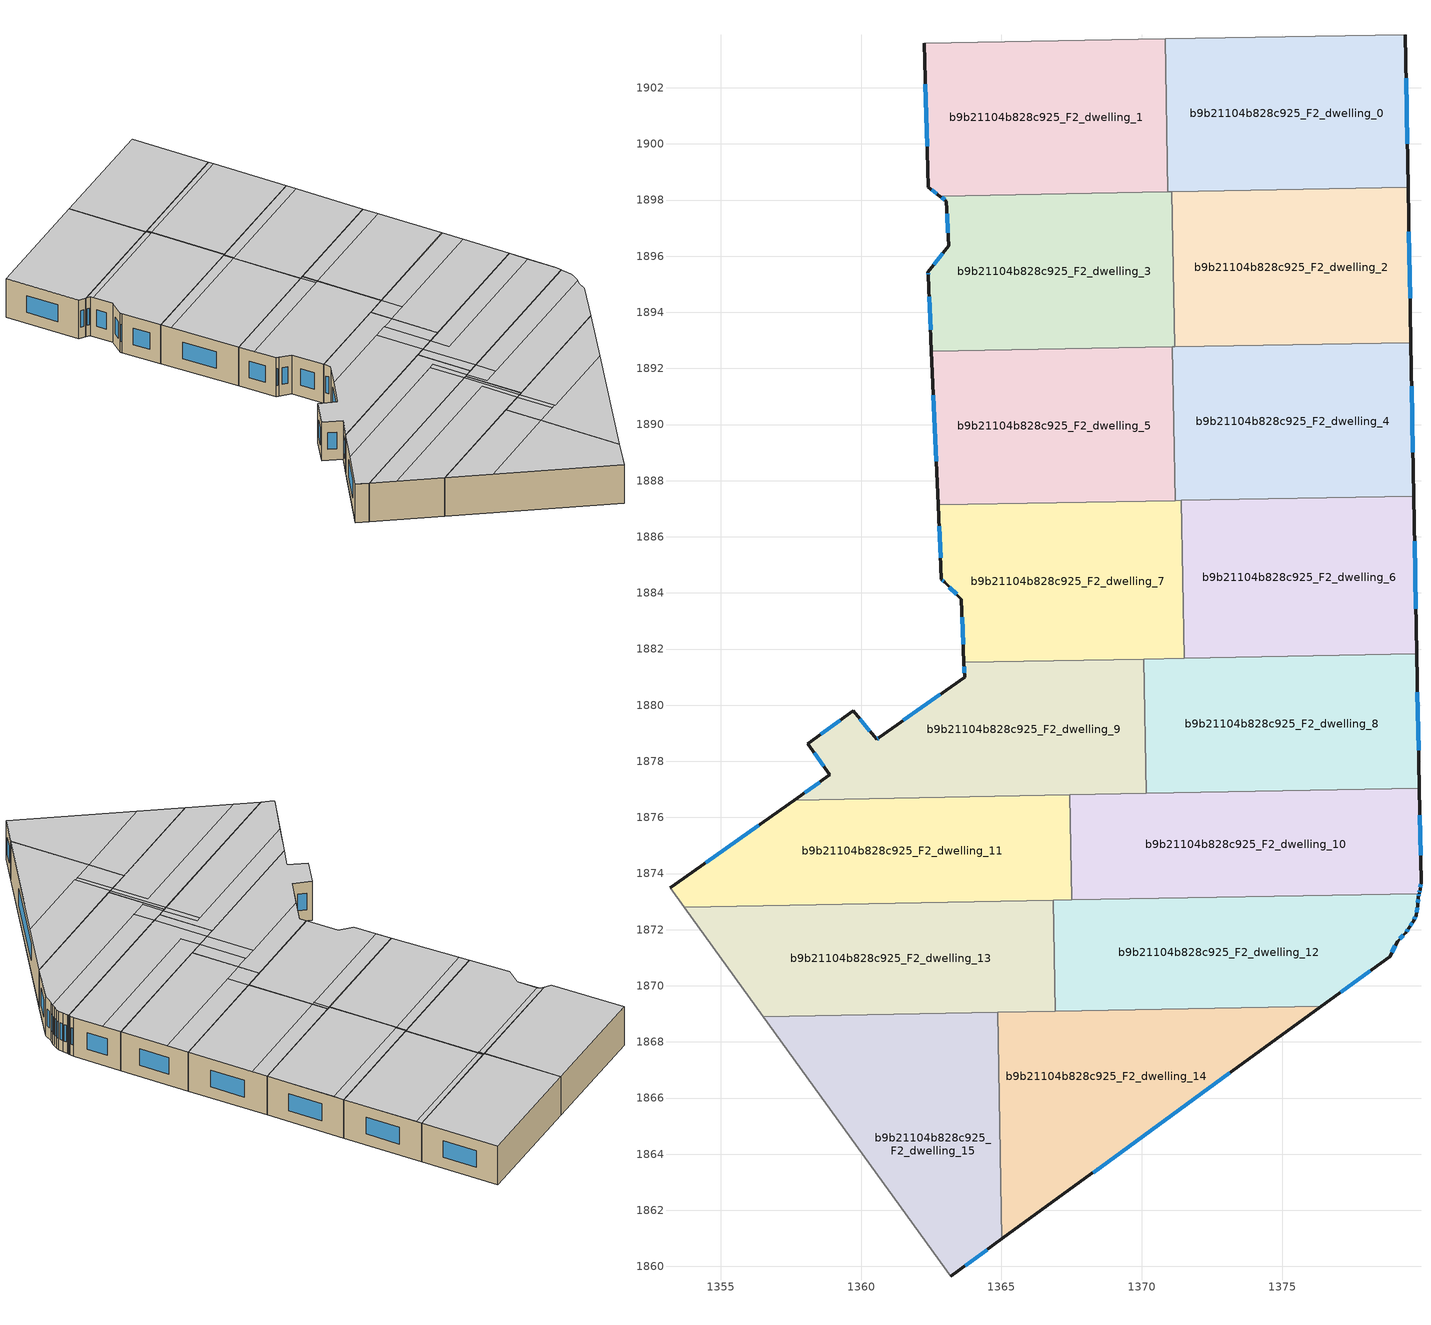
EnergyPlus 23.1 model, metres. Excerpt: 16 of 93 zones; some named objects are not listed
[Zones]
b9b21104b828c925_F2_dwelling_0
 floor to b9b21104b828c925_F1_dwelling_0 (EU_floor_Construction): 1379.39,1903.89 1379.49,1898.45 1370.93,1898.29 1370.83,1903.74 z6
 wall outside (EU_wall_Construction): 1379.49,1898.45 1379.39,1903.89 z6:9
 wall to b9b21104b828c925_F2_dwelling_1 (EU_wall_Construction): 1370.83,1903.74 1370.93,1898.29 z6:9
 wall adiabatic (EU_wall_Construction): 1379.39,1903.89 1370.83,1903.74 z6:9
 wall to b9b21104b828c925_F2_dwelling_2 (EU_wall_Construction): 1371.07,1898.3 1379.49,1898.45 z6:9
 wall to b9b21104b828c925_F2_dwelling_3 (EU_wall_Construction): 1370.93,1898.29 1371.07,1898.3 z6:9
 window (EU_Window_Construction): 1379.46,1900.01 1379.42,1902.34 z6.86:8.14
 ceiling to b9b21104b828c925_F3_dwelling_0 (EU_floor_Construction): 1379.49,1898.45 1379.39,1903.89 1370.85,1903.74 1370.95,1898.29 z9
 ceiling to b9b21104b828c925_F3_dwelling_1 (EU_floor_Construction): 1370.95,1898.29 1370.85,1903.74 1370.83,1903.74 1370.93,1898.29 z9
b9b21104b828c925_F2_dwelling_1
 floor to b9b21104b828c925_F1_dwelling_1 (EU_floor_Construction): 1370.83,1903.74 1370.93,1898.29 1362.81,1898.14 1362.4,1898.46 1362.25,1903.59 z6
 wall outside (EU_wall_Construction): 1362.25,1903.59 1362.4,1898.46 1362.81,1898.14 z6:9
 wall adiabatic (EU_wall_Construction): 1370.83,1903.74 1362.25,1903.59 z6:9
 wall to b9b21104b828c925_F2_dwelling_3 (EU_wall_Construction): 1362.81,1898.14 1370.93,1898.29 z6:9
 window (EU_Window_Construction): 1362.51,1898.37 1362.69,1898.23 / 1362.29,1902.13 1362.35,1899.92 z6.86:8.14
 ceiling to b9b21104b828c925_F3_dwelling_1 (EU_floor_Construction): 1370.93,1898.29 1370.83,1903.74 1362.25,1903.59 1362.4,1898.46 1362.81,1898.14 z9
b9b21104b828c925_F2_dwelling_10
 floor to b9b21104b828c925_F1_dwelling_10 (EU_floor_Construction): 1379.89,1877.03 1379.95,1873.69 1379.92,1873.43 1379.89,1873.29 1367.51,1873.06 1367.44,1876.8 z6
 wall outside (EU_wall_Construction): 1379.89,1873.29 1379.92,1873.43 1379.95,1873.69 1379.89,1877.03 z6:9
 wall to b9b21104b828c925_F2_dwelling_11 (EU_wall_Construction): 1367.44,1876.8 1367.51,1873.06 z6:9
 wall to b9b21104b828c925_F2_dwelling_8 (EU_wall_Construction): 1379.89,1877.03 1370.17,1876.85 z6:9
 wall to b9b21104b828c925_F2_dwelling_12 (EU_wall_Construction): 1367.51,1873.06 1379.89,1873.29 z6:9
 wall to b9b21104b828c925_F2_dwelling_9 (EU_wall_Construction): 1370.17,1876.85 1367.44,1876.8 z6:9
 window (EU_Window_Construction): 1379.93,1874.65 1379.91,1876.08 / 1379.93,1873.51 1379.94,1873.62 / 1379.9,1873.33 1379.91,1873.39 z6.86:8.14
 ceiling to b9b21104b828c925_F3_dwelling_9 (EU_floor_Construction): 1379.89,1873.29 1379.92,1873.43 1379.95,1873.69 1379.91,1875.7 1369.18,1875.5 1369.15,1876.83 1368.15,1876.81 1368.22,1873.07 z9
 ceiling adiabatic (EU_roof_Construction): 1379.91,1875.7 1379.89,1877.03 1369.15,1876.83 1369.18,1875.5 z9
 ceiling to b9b21104b828c925_F3_dwelling_10 (EU_floor_Construction): 1368.22,1873.07 1368.15,1876.81 1367.44,1876.8 1367.51,1873.06 z9
b9b21104b828c925_F2_dwelling_11
 floor to b9b21104b828c925_F1_dwelling_11 (EU_floor_Construction): 1367.44,1876.8 1367.51,1873.06 1353.7,1872.8 1353.19,1873.5 1357.62,1876.62 z6
 wall outside (EU_wall_Construction): 1357.62,1876.62 1353.19,1873.5 z6:9
 wall adiabatic (EU_wall_Construction): 1353.19,1873.5 1353.7,1872.8 z6:9
 wall to b9b21104b828c925_F2_dwelling_9 (EU_wall_Construction): 1367.44,1876.8 1357.62,1876.62 z6:9
 wall to b9b21104b828c925_F2_dwelling_13 (EU_wall_Construction): 1353.7,1872.8 1366.85,1873.04 z6:9
 wall to b9b21104b828c925_F2_dwelling_12 (EU_wall_Construction): 1366.85,1873.04 1367.51,1873.06 z6:9
 window (EU_Window_Construction): 1356.35,1875.73 1354.46,1874.39 z6.86:8.14
 ceiling to b9b21104b828c925_F3_dwelling_12 (EU_floor_Construction): 1366.64,1873.04 1366.6,1875.45 1355.67,1875.25 1353.19,1873.5 1353.36,1873.26 1353.7,1872.8 z9
 ceiling to b9b21104b828c925_F3_dwelling_11 (EU_floor_Construction): 1367.02,1873.05 1366.97,1875.46 1366.6,1875.45 1366.64,1873.04 z9
 ceiling to b9b21104b828c925_F3_dwelling_10 (EU_floor_Construction): 1367.51,1873.06 1367.44,1876.8 1357.62,1876.62 1355.67,1875.25 1366.97,1875.46 1367.02,1873.05 z9
b9b21104b828c925_F2_dwelling_12
 floor to b9b21104b828c925_F1_dwelling_12 (EU_floor_Construction): 1379.89,1873.29 1379.86,1873.16 1379.84,1872.87 1379.78,1872.52 1379.69,1872.32 1379.52,1872.06 1379.41,1871.88 1379.12,1871.59 1378.83,1871.04 1376.4,1869.27 1366.92,1869.09 1366.85,1873.04 z6
 wall outside (EU_wall_Construction): 1376.4,1869.27 1378.83,1871.04 1379.12,1871.59 1379.41,1871.88 1379.52,1872.06 1379.69,1872.32 1379.78,1872.52 1379.84,1872.87 1379.86,1873.16 1379.89,1873.29 z6:9
 wall to b9b21104b828c925_F2_dwelling_13 (EU_wall_Construction): 1366.85,1873.04 1366.92,1869.09 z6:9
 wall to b9b21104b828c925_F2_dwelling_14 (EU_wall_Construction): 1366.92,1869.09 1376.4,1869.27 z6:9
 window (EU_Window_Construction): 1379.57,1872.13 1379.64,1872.24 / 1379.44,1871.93 1379.49,1872.01 / 1379.2,1871.67 1379.33,1871.8 / 1378.91,1871.2 1379.04,1871.43 / 1377.09,1869.77 1378.14,1870.53 / 1379.87,1873.2 1379.88,1873.25 / 1379.84,1872.96 1379.85,1873.08 / 1379.79,1872.62 1379.82,1872.77 / 1379.72,1872.38 1379.75,1872.46 z6.86:8.14
 ceiling to b9b21104b828c925_F3_dwelling_11 (EU_floor_Construction): 1378.83,1871.04 1379.12,1871.59 1379.34,1871.82 1367.04,1871.59 1367.02,1873.05 1366.85,1873.04 1366.92,1869.09 1376.4,1869.27 z9
 ceiling to b9b21104b828c925_F3_dwelling_9 (EU_floor_Construction): 1379.41,1871.88 1379.52,1872.06 1379.69,1872.32 1379.78,1872.52 1379.84,1872.87 1379.86,1873.16 1379.89,1873.29 1368.22,1873.07 1368.25,1871.61 1379.34,1871.82 z9
 ceiling to b9b21104b828c925_F3_dwelling_10 (EU_floor_Construction): 1368.25,1871.61 1368.22,1873.07 1367.02,1873.05 1367.04,1871.59 z9
b9b21104b828c925_F2_dwelling_13
 floor to b9b21104b828c925_F1_dwelling_13 (EU_floor_Construction): 1366.85,1873.04 1366.92,1869.09 1356.51,1868.9 1353.7,1872.8 z6
 wall adiabatic (EU_wall_Construction): 1353.7,1872.8 1356.51,1868.9 z6:9
 wall to b9b21104b828c925_F2_dwelling_14 (EU_wall_Construction): 1356.51,1868.9 1364.86,1869.05 1366.92,1869.09 z6:9
 ceiling adiabatic (EU_roof_Construction): 1366.42,1869.08 1366.38,1871.57 1354.74,1871.36 1356.51,1868.9 z9
 ceiling to b9b21104b828c925_F3_dwelling_12 (EU_floor_Construction): 1366.71,1869.09 1366.64,1873.04 1353.7,1872.8 1354.74,1871.36 1366.38,1871.57 1366.42,1869.08 z9
 ceiling to b9b21104b828c925_F3_dwelling_11 (EU_floor_Construction): 1366.92,1869.09 1366.85,1873.04 1366.64,1873.04 1366.71,1869.09 z9
b9b21104b828c925_F2_dwelling_14
 floor to b9b21104b828c925_F1_dwelling_14 (EU_floor_Construction): 1376.4,1869.27 1365.01,1860.98 1364.86,1869.05 z6
 wall outside (EU_wall_Construction): 1365.01,1860.98 1376.4,1869.27 z6:9
 wall to b9b21104b828c925_F2_dwelling_15 (EU_wall_Construction): 1356.51,1868.9 1364.86,1869.05 1365.01,1860.98 z6:9
 window (EU_Window_Construction): 1368.27,1863.35 1373.15,1866.9 z6.86:8.14
 ceiling to b9b21104b828c925_F3_dwelling_11 (EU_floor_Construction): 1376.4,1869.27 1366.71,1869.09 1366.76,1866.56 1372.84,1866.67 z9
 ceiling to b9b21104b828c925_F3_dwelling_14 (EU_floor_Construction): 1372.84,1866.67 1364.91,1866.53 1365.01,1860.98 z9
 ceiling to b9b21104b828c925_F3_dwelling_12 (EU_floor_Construction): 1366.76,1866.56 1366.71,1869.09 1366.42,1869.08 1366.47,1866.56 z9
 ceiling to b9b21104b828c925_F3_dwelling_13 (EU_floor_Construction): 1366.47,1866.56 1366.42,1869.08 1364.86,1869.05 1364.91,1866.53 z9
b9b21104b828c925_F2_dwelling_15
 floor to b9b21104b828c925_F1_dwelling_15 (EU_floor_Construction): 1364.86,1869.05 1365.01,1860.98 1363.19,1859.65 1356.51,1868.9 z6
 wall outside (EU_wall_Construction): 1363.19,1859.65 1365.01,1860.98 z6:9
 wall adiabatic (EU_wall_Construction): 1356.51,1868.9 1363.19,1859.65 z6:9
 window (EU_Window_Construction): 1363.71,1860.03 1364.49,1860.6 z6.86:8.14
 ceiling to b9b21104b828c925_F3_dwelling_14 (EU_floor_Construction): 1365.01,1860.98 1364.91,1866.53 1358.31,1866.4 1363.19,1859.65 z9
 ceiling to b9b21104b828c925_F3_dwelling_13 (EU_floor_Construction): 1364.91,1866.53 1364.86,1869.05 1356.51,1868.9 1358.31,1866.4 z9
b9b21104b828c925_F2_dwelling_2
 floor to b9b21104b828c925_F1_dwelling_2 (EU_floor_Construction): 1379.49,1898.45 1379.59,1892.92 1371.17,1892.77 1371.07,1898.3 z6
 wall outside (EU_wall_Construction): 1379.59,1892.92 1379.49,1898.45 z6:9
 wall to b9b21104b828c925_F2_dwelling_3 (EU_wall_Construction): 1371.07,1898.3 1371.17,1892.77 z6:9
 wall to b9b21104b828c925_F2_dwelling_4 (EU_wall_Construction): 1371.17,1892.77 1379.59,1892.92 z6:9
 window (EU_Window_Construction): 1379.56,1894.5 1379.52,1896.87 z6.86:8.14
 ceiling to b9b21104b828c925_F3_dwelling_2 (EU_floor_Construction): 1379.59,1892.92 1379.5,1898.08 1371.07,1897.92 1371.17,1892.77 z9
 ceiling to b9b21104b828c925_F3_dwelling_0 (EU_floor_Construction): 1379.5,1898.08 1379.49,1898.45 1371.07,1898.3 1371.07,1897.92 z9
b9b21104b828c925_F2_dwelling_3
 floor to b9b21104b828c925_F1_dwelling_3 (EU_floor_Construction): 1371.07,1898.3 1371.17,1892.77 1362.51,1892.61 1362.39,1895.33 1362.38,1895.43 1363.11,1896.37 1363.04,1897.96 1362.81,1898.14 z6
 wall outside (EU_wall_Construction): 1362.81,1898.14 1363.04,1897.96 1363.11,1896.37 1362.38,1895.43 1362.39,1895.33 1362.51,1892.61 z6:9
 wall to b9b21104b828c925_F2_dwelling_5 (EU_wall_Construction): 1362.51,1892.61 1371.08,1892.77 z6:9
 wall to b9b21104b828c925_F2_dwelling_4 (EU_wall_Construction): 1371.09,1892.76 1371.17,1892.77 z6:9
 window (EU_Window_Construction): 1362.87,1898.09 1362.97,1898.02 / 1362.42,1894.55 1362.47,1893.38 / 1362.38,1895.4 1362.39,1895.35 / 1362.91,1896.1 1362.59,1895.7 / 1363.06,1897.51 1363.09,1896.83 z6.86:8.14
 ceiling to b9b21104b828c925_F3_dwelling_3 (EU_floor_Construction): 1371.14,1892.77 1371.05,1897.92 1363.05,1897.77 1363.11,1896.37 1362.38,1895.43 1362.39,1895.33 1362.51,1892.61 z9
 ceiling to b9b21104b828c925_F3_dwelling_1 (EU_floor_Construction): 1370.96,1897.92 1370.95,1898.29 1362.81,1898.14 1363.04,1897.96 1363.05,1897.77 z9
 ceiling to b9b21104b828c925_F3_dwelling_2 (EU_floor_Construction): 1371.17,1892.77 1371.07,1897.92 1371.05,1897.92 1371.14,1892.77 z9
 ceiling to b9b21104b828c925_F3_dwelling_0 (EU_floor_Construction): 1371.07,1897.92 1371.07,1898.3 1370.95,1898.29 1370.96,1897.92 z9
b9b21104b828c925_F2_dwelling_4
 floor to b9b21104b828c925_F1_dwelling_4 (EU_floor_Construction): 1379.59,1892.92 1379.7,1887.45 1371.19,1887.29 1371.09,1892.76 z6
 wall outside (EU_wall_Construction): 1379.7,1887.45 1379.59,1892.92 z6:9
 wall to b9b21104b828c925_F2_dwelling_5 (EU_wall_Construction): 1371.09,1892.76 1371.19,1887.29 z6:9
 wall to b9b21104b828c925_F2_dwelling_6 (EU_wall_Construction): 1371.41,1887.3 1379.7,1887.45 z6:9
 wall to b9b21104b828c925_F2_dwelling_7 (EU_wall_Construction): 1371.19,1887.29 1371.41,1887.3 z6:9
 window (EU_Window_Construction): 1379.67,1889.01 1379.62,1891.36 z6.86:8.14
 ceiling to b9b21104b828c925_F3_dwelling_4 (EU_floor_Construction): 1379.7,1887.45 1379.61,1892.2 1371.11,1892.04 1371.2,1887.29 z9
 ceiling to b9b21104b828c925_F3_dwelling_2 (EU_floor_Construction): 1379.61,1892.2 1379.59,1892.92 1371.14,1892.77 1371.16,1892.04 z9
 ceiling to b9b21104b828c925_F3_dwelling_3 (EU_floor_Construction): 1371.16,1892.04 1371.14,1892.77 1371.09,1892.76 1371.1,1892.04 z9
 ceiling to b9b21104b828c925_F3_dwelling_5 (EU_floor_Construction): 1371.2,1887.29 1371.11,1892.04 1371.1,1892.04 1371.19,1887.29 z9
b9b21104b828c925_F2_dwelling_5
 floor to b9b21104b828c925_F1_dwelling_5 (EU_floor_Construction): 1371.09,1892.76 1371.19,1887.29 1362.75,1887.13 1362.51,1892.61 z6
 wall outside (EU_wall_Construction): 1362.51,1892.61 1362.75,1887.13 z6:9
 wall to b9b21104b828c925_F2_dwelling_7 (EU_wall_Construction): 1362.75,1887.13 1371.19,1887.29 z6:9
 window (EU_Window_Construction): 1362.58,1891.04 1362.68,1888.7 z6.86:8.14
 ceiling to b9b21104b828c925_F3_dwelling_5 (EU_floor_Construction): 1371.19,1887.29 1371.1,1892.04 1362.54,1891.88 1362.75,1887.13 z9
 ceiling to b9b21104b828c925_F3_dwelling_3 (EU_floor_Construction): 1371.1,1892.04 1371.09,1892.76 1362.51,1892.61 1362.54,1891.88 z9
b9b21104b828c925_F2_dwelling_6
 floor to b9b21104b828c925_F1_dwelling_6 (EU_floor_Construction): 1379.7,1887.45 1379.8,1881.82 1371.52,1881.67 1371.41,1887.29 z6
 wall outside (EU_wall_Construction): 1379.8,1881.82 1379.7,1887.45 z6:9
 wall to b9b21104b828c925_F2_dwelling_7 (EU_wall_Construction): 1371.41,1887.29 1371.52,1881.67 z6:9
 wall to b9b21104b828c925_F2_dwelling_8 (EU_wall_Construction): 1371.52,1881.67 1379.8,1881.82 z6:9
 window (EU_Window_Construction): 1379.77,1883.43 1379.73,1885.84 z6.86:8.14
 ceiling to b9b21104b828c925_F3_dwelling_6 (EU_floor_Construction): 1379.8,1881.82 1379.72,1886.35 1371.47,1886.2 1371.55,1881.67 z9
 ceiling to b9b21104b828c925_F3_dwelling_4 (EU_floor_Construction): 1379.72,1886.35 1379.7,1887.45 1371.41,1887.29 1371.44,1886.19 1371.47,1886.2 z9
 ceiling to b9b21104b828c925_F3_dwelling_7 (EU_floor_Construction): 1371.55,1881.67 1371.47,1886.2 1371.44,1886.19 1371.52,1881.67 z9
b9b21104b828c925_F2_dwelling_7
 floor to b9b21104b828c925_F1_dwelling_7 (EU_floor_Construction): 1371.41,1887.29 1371.52,1881.67 1363.67,1881.52 1363.58,1883.78 1362.97,1884.38 1362.86,1884.49 1362.75,1887.13 z6
 wall outside (EU_wall_Construction): 1362.75,1887.13 1362.86,1884.49 1362.97,1884.38 1363.58,1883.78 1363.67,1881.52 z6:9
 wall to b9b21104b828c925_F2_dwelling_9 (EU_wall_Construction): 1363.67,1881.52 1370.08,1881.64 z6:9
 wall to b9b21104b828c925_F2_dwelling_8 (EU_wall_Construction): 1370.08,1881.64 1371.52,1881.67 z6:9
 window (EU_Window_Construction): 1363.6,1883.13 1363.64,1882.17 / 1363.14,1884.21 1363.4,1883.95 / 1362.89,1884.46 1362.94,1884.41 / 1362.78,1886.38 1362.83,1885.24 z6.86:8.14
 ceiling to b9b21104b828c925_F3_dwelling_7 (EU_floor_Construction): 1371.52,1881.67 1371.44,1886.19 1362.8,1886.03 1362.86,1884.49 1362.97,1884.38 1363.58,1883.78 1363.67,1881.52 z9
 ceiling to b9b21104b828c925_F3_dwelling_5 (EU_floor_Construction): 1371.22,1886.19 1371.2,1887.29 1362.75,1887.13 1362.8,1886.03 z9
 ceiling to b9b21104b828c925_F3_dwelling_4 (EU_floor_Construction): 1371.44,1886.19 1371.41,1887.29 1371.2,1887.29 1371.22,1886.19 z9
b9b21104b828c925_F2_dwelling_8
 floor to b9b21104b828c925_F1_dwelling_8 (EU_floor_Construction): 1379.8,1881.82 1379.89,1877.03 1370.16,1876.85 1370.08,1881.64 z6
 wall outside (EU_wall_Construction): 1379.89,1877.03 1379.8,1881.82 z6:9
 wall to b9b21104b828c925_F2_dwelling_9 (EU_wall_Construction): 1370.08,1881.64 1370.16,1876.85 z6:9
 window (EU_Window_Construction): 1379.86,1878.4 1379.83,1880.45 z6.86:8.14
 ceiling adiabatic (EU_roof_Construction): 1379.89,1877.03 1379.83,1880.33 1370.1,1880.14 1370.16,1876.85 z9
 ceiling to b9b21104b828c925_F3_dwelling_6 (EU_floor_Construction): 1379.83,1880.33 1379.8,1881.82 1371.55,1881.67 1371.58,1880.17 z9
 ceiling to b9b21104b828c925_F3_dwelling_7 (EU_floor_Construction): 1371.58,1880.17 1371.55,1881.67 1370.08,1881.64 1370.1,1880.14 z9
b9b21104b828c925_F2_dwelling_9
 floor to b9b21104b828c925_F1_dwelling_9 (EU_floor_Construction): 1370.08,1881.64 1370.16,1876.85 1357.62,1876.62 1358.89,1877.51 1358.1,1878.62 1359.72,1879.8 1360.55,1878.78 1360.64,1878.84 1363.69,1881 1363.67,1881.52 z6
 wall outside (EU_wall_Construction): 1363.67,1881.52 1363.69,1881 1360.64,1878.84 1360.55,1878.78 1359.72,1879.8 1358.1,1878.62 1358.89,1877.51 1357.62,1876.62 z6:9
 window (EU_Window_Construction): 1363.67,1881.37 1363.68,1881.15 / 1358.53,1877.26 1357.98,1876.87 / 1358.33,1878.3 1358.66,1877.83 / 1359.26,1879.46 1358.56,1878.96 / 1360.31,1879.07 1359.96,1879.51 / 1360.61,1878.82 1360.57,1878.8 / 1362.82,1880.39 1361.51,1879.46 z6.86:8.14
 ceiling to b9b21104b828c925_F3_dwelling_10 (EU_floor_Construction): 1368.15,1876.81 1368.09,1880.11 1362.27,1880 1360.64,1878.84 1360.55,1878.78 1359.72,1879.8 1358.1,1878.62 1358.89,1877.51 1357.62,1876.62 z9
 ceiling to b9b21104b828c925_F3_dwelling_9 (EU_floor_Construction): 1369.15,1876.83 1369.09,1880.13 1368.09,1880.11 1368.15,1876.81 z9
 ceiling to b9b21104b828c925_F3_dwelling_7 (EU_floor_Construction): 1370.1,1880.14 1370.08,1881.64 1363.67,1881.52 1363.69,1881 1362.27,1880 z9
 ceiling to b9b21104b828c925_F3_dwelling_8 (EU_floor_Construction): 1370.16,1876.85 1370.1,1880.14 1369.09,1880.13 1369.15,1876.83 z9
[Building]
EU S2 Campaign: North Axis=0; Terrain=City; Solar Distribution=FullExterior
[Site:Location]
Helsinki-Vantaa.AP: Latitude=60.317; Longitude=24.963; Time Zone=2; Elevation=54.6
[SizingPeriod:WeatherFileDays]
AnnualSizingPeriod: Begin Month=1; Begin Day of Month=1; End Month=12; End Day of Month=31; Day of Week for Start Day=Monday; Use Weather File Daylight Saving Period=No; Use Weather File Rain and Snow Indicators=No
[MATERIAL]
EU_InternalMass_Material: Roughness=MediumRough; Thickness=0.1; Conductivity=1; Density=1800; Specific Heat=900; Thermal Absorptance=0.9; Solar Absorptance=0.7; Visible Absorptance=0.7
[MATERIAL:NOMASS] Roughness=MediumRough; Thermal Absorptance=0.9; Solar Absorptance=0.7; Visible Absorptance=0.7
Name | Thermal Resistance
EU_wall_NoMass | 1.10183
EU_roof_NoMass; EU_floor_NoMass | 1.70606
[WINDOWMATERIAL:SIMPLEGLAZINGSYSTEM]
EU_Window_SimpleGlazing: UFactor=3.11035; Solar Heat Gain Coefficient=0.8; Visible Transmittance=0.8
[CONSTRUCTION]
EU_wall_Construction: EU_wall_NoMass
EU_roof_Construction: EU_roof_NoMass
EU_floor_Construction: EU_floor_NoMass
EU_Window_Construction: EU_Window_SimpleGlazing
EU_InternalMass_Construction: EU_InternalMass_Material
[ZONE] Type=1; Multiplier=1; Ceiling Height=autocalculate; Floor Area=autocalculate; Part of Total Floor Area=Yes
Name | Volume
b9b21104b828c925_F2_dwelling_0; b9b21104b828c925_F2_dwelling_3 | 139.807
b9b21104b828c925_F2_dwelling_1; b9b21104b828c925_F2_dwelling_12 | 139.8
b9b21104b828c925_F2_dwelling_10 | 139.824
b9b21104b828c925_F2_dwelling_11 | 139.815
b9b21104b828c925_F2_dwelling_13 | 139.779
b9b21104b828c925_F2_dwelling_14 | 139.813
b9b21104b828c925_F2_dwelling_15 | 139.808
b9b21104b828c925_F2_dwelling_2 | 139.789
b9b21104b828c925_F2_dwelling_4; b9b21104b828c925_F2_dwelling_5 | 139.783
b9b21104b828c925_F2_dwelling_6 | 139.816
b9b21104b828c925_F2_dwelling_7 | 139.805
b9b21104b828c925_F2_dwelling_8 | 139.798
b9b21104b828c925_F2_dwelling_9 | 139.796
[INTERNALMASS] Construction=EU_InternalMass_Construction
Name | Zone or ZoneList | Surface Area
b9b21104b828c925_F2_dwelling_0_EU_InternalMass | b9b21104b828c925_F2_dwelling_0 | 46.6013
b9b21104b828c925_F2_dwelling_1_EU_InternalMass | b9b21104b828c925_F2_dwelling_1 | 46.6004
b9b21104b828c925_F2_dwelling_2_EU_InternalMass | b9b21104b828c925_F2_dwelling_2 | 46.5958
b9b21104b828c925_F2_dwelling_3_EU_InternalMass | b9b21104b828c925_F2_dwelling_3 | 46.6019
b9b21104b828c925_F2_dwelling_4_EU_InternalMass | b9b21104b828c925_F2_dwelling_4 | 46.5947
b9b21104b828c925_F2_dwelling_5_EU_InternalMass | b9b21104b828c925_F2_dwelling_5 | 46.5949
b9b21104b828c925_F2_dwelling_6_EU_InternalMass | b9b21104b828c925_F2_dwelling_6 | 46.6039
b9b21104b828c925_F2_dwelling_7_EU_InternalMass | b9b21104b828c925_F2_dwelling_7 | 46.6016
b9b21104b828c925_F2_dwelling_8_EU_InternalMass | b9b21104b828c925_F2_dwelling_8 | 46.5995
b9b21104b828c925_F2_dwelling_9_EU_InternalMass | b9b21104b828c925_F2_dwelling_9 | 46.5987
b9b21104b828c925_F2_dwelling_10_EU_InternalMass | b9b21104b828c925_F2_dwelling_10 | 46.607
b9b21104b828c925_F2_dwelling_11_EU_InternalMass | b9b21104b828c925_F2_dwelling_11 | 46.6056
b9b21104b828c925_F2_dwelling_12_EU_InternalMass | b9b21104b828c925_F2_dwelling_12 | 46.5997
b9b21104b828c925_F2_dwelling_13_EU_InternalMass | b9b21104b828c925_F2_dwelling_13 | 46.5924
b9b21104b828c925_F2_dwelling_14_EU_InternalMass | b9b21104b828c925_F2_dwelling_14 | 46.6075
b9b21104b828c925_F2_dwelling_15_EU_InternalMass | b9b21104b828c925_F2_dwelling_15 | 46.6016
[OTHEREQUIPMENT] Fuel Type=Electricity; Design Level Calculation Method=Watts/Area; Power per Zone Floor Area=1; Fraction Latent=0; Fraction Radiant=0; Fraction Lost=0; Carbon Dioxide Generation Rate=0; EndUse Subcategory=EU_Step8_InternalGains
Name | Zone or ZoneList or Space or SpaceList | Schedule
EU_Step8_InternalGain_b9b21104b828c925_F2_dwelling_0_f000 | b9b21104b828c925_F2_dwelling_0 | EU_Step8_GainSchedule_b9b21104b828c925_F2_dwelling_0_f000
EU_Step8_InternalGain_b9b21104b828c925_F2_dwelling_1_f000 | b9b21104b828c925_F2_dwelling_1 | EU_Step8_GainSchedule_b9b21104b828c925_F2_dwelling_1_f000
EU_Step8_InternalGain_b9b21104b828c925_F2_dwelling_2_f000 | b9b21104b828c925_F2_dwelling_2 | EU_Step8_GainSchedule_b9b21104b828c925_F2_dwelling_2_f000
EU_Step8_InternalGain_b9b21104b828c925_F2_dwelling_3_f000 | b9b21104b828c925_F2_dwelling_3 | EU_Step8_GainSchedule_b9b21104b828c925_F2_dwelling_3_f000
EU_Step8_InternalGain_b9b21104b828c925_F2_dwelling_4_f000 | b9b21104b828c925_F2_dwelling_4 | EU_Step8_GainSchedule_b9b21104b828c925_F2_dwelling_4_f000
EU_Step8_InternalGain_b9b21104b828c925_F2_dwelling_5_f000 | b9b21104b828c925_F2_dwelling_5 | EU_Step8_GainSchedule_b9b21104b828c925_F2_dwelling_5_f000
EU_Step8_InternalGain_b9b21104b828c925_F2_dwelling_6_f000 | b9b21104b828c925_F2_dwelling_6 | EU_Step8_GainSchedule_b9b21104b828c925_F2_dwelling_6_f000
EU_Step8_InternalGain_b9b21104b828c925_F2_dwelling_7_f000 | b9b21104b828c925_F2_dwelling_7 | EU_Step8_GainSchedule_b9b21104b828c925_F2_dwelling_7_f000
EU_Step8_InternalGain_b9b21104b828c925_F2_dwelling_8_f000 | b9b21104b828c925_F2_dwelling_8 | EU_Step8_GainSchedule_b9b21104b828c925_F2_dwelling_8_f000
EU_Step8_InternalGain_b9b21104b828c925_F2_dwelling_9_f000 | b9b21104b828c925_F2_dwelling_9 | EU_Step8_GainSchedule_b9b21104b828c925_F2_dwelling_9_f000
EU_Step8_InternalGain_b9b21104b828c925_F2_dwelling_10_f000 | b9b21104b828c925_F2_dwelling_10 | EU_Step8_GainSchedule_b9b21104b828c925_F2_dwelling_10_f000
EU_Step8_InternalGain_b9b21104b828c925_F2_dwelling_11_f000 | b9b21104b828c925_F2_dwelling_11 | EU_Step8_GainSchedule_b9b21104b828c925_F2_dwelling_11_f000
EU_Step8_InternalGain_b9b21104b828c925_F2_dwelling_12_f000 | b9b21104b828c925_F2_dwelling_12 | EU_Step8_GainSchedule_b9b21104b828c925_F2_dwelling_12_f000
EU_Step8_InternalGain_b9b21104b828c925_F2_dwelling_13_f000 | b9b21104b828c925_F2_dwelling_13 | EU_Step8_GainSchedule_b9b21104b828c925_F2_dwelling_13_f000
EU_Step8_InternalGain_b9b21104b828c925_F2_dwelling_14_f000 | b9b21104b828c925_F2_dwelling_14 | EU_Step8_GainSchedule_b9b21104b828c925_F2_dwelling_14_f000
EU_Step8_InternalGain_b9b21104b828c925_F2_dwelling_15_f000 | b9b21104b828c925_F2_dwelling_15 | EU_Step8_GainSchedule_b9b21104b828c925_F2_dwelling_15_f000
[ZONEVENTILATION:DESIGNFLOWRATE] Schedule=EU_AlwaysOn; Design Flow Rate Calculation Method=AirChanges/Hour; Air Changes per Hour=0.756316; Ventilation Type=Natural; Fan Pressure Rise=0; Fan Total Efficiency=1; Constant Term Coefficient=1; Temperature Term Coefficient=0; Velocity Term Coefficient=0; Velocity Squared Term Coefficient=0; Minimum Indoor Temperature=-100; Maximum Indoor Temperature=100; Delta Temperature=-100; Minimum Outdoor Temperature=-100; Maximum Outdoor Temperature=100; Maximum Wind Speed=40
Name | Zone or ZoneList or Space or SpaceList
EU_ConstantAir_b9b21104b828c925_F2_dwelling_0 | b9b21104b828c925_F2_dwelling_0
EU_ConstantAir_b9b21104b828c925_F2_dwelling_1 | b9b21104b828c925_F2_dwelling_1
EU_ConstantAir_b9b21104b828c925_F2_dwelling_2 | b9b21104b828c925_F2_dwelling_2
EU_ConstantAir_b9b21104b828c925_F2_dwelling_3 | b9b21104b828c925_F2_dwelling_3
EU_ConstantAir_b9b21104b828c925_F2_dwelling_4 | b9b21104b828c925_F2_dwelling_4
EU_ConstantAir_b9b21104b828c925_F2_dwelling_5 | b9b21104b828c925_F2_dwelling_5
EU_ConstantAir_b9b21104b828c925_F2_dwelling_6 | b9b21104b828c925_F2_dwelling_6
EU_ConstantAir_b9b21104b828c925_F2_dwelling_7 | b9b21104b828c925_F2_dwelling_7
EU_ConstantAir_b9b21104b828c925_F2_dwelling_8 | b9b21104b828c925_F2_dwelling_8
EU_ConstantAir_b9b21104b828c925_F2_dwelling_9 | b9b21104b828c925_F2_dwelling_9
EU_ConstantAir_b9b21104b828c925_F2_dwelling_10 | b9b21104b828c925_F2_dwelling_10
EU_ConstantAir_b9b21104b828c925_F2_dwelling_11 | b9b21104b828c925_F2_dwelling_11
EU_ConstantAir_b9b21104b828c925_F2_dwelling_12 | b9b21104b828c925_F2_dwelling_12
EU_ConstantAir_b9b21104b828c925_F2_dwelling_13 | b9b21104b828c925_F2_dwelling_13
EU_ConstantAir_b9b21104b828c925_F2_dwelling_14 | b9b21104b828c925_F2_dwelling_14
EU_ConstantAir_b9b21104b828c925_F2_dwelling_15 | b9b21104b828c925_F2_dwelling_15
[HVACTEMPLATE:ZONE:IDEALLOADSAIRSYSTEM] System Availability Schedule=EU_AlwaysOn; Maximum Heating Supply Air Temperature=50; Minimum Cooling Supply Air Temperature=13; Maximum Heating Supply Air Humidity Ratio=0.0156; Minimum Cooling Supply Air Humidity Ratio=0.0077; Heating Limit=NoLimit; Cooling Limit=NoLimit; Heating Availability Schedule=EU_AlwaysOn; Cooling Availability Schedule=EU_CoolingOff; Dehumidification Control Type=ConstantSensibleHeatRatio; Cooling Sensible Heat Ratio=0.7; Dehumidification Setpoint=60; Humidification Control Type=None; Humidification Setpoint=30; Outdoor Air Method=None; Outdoor Air Flow Rate per Person=0.00944; Outdoor Air Flow Rate per Zone Floor Area=0; Outdoor Air Flow Rate per Zone=0; Demand Controlled Ventilation Type=None; Outdoor Air Economizer Type=NoEconomizer; Heat Recovery Type=None; Sensible Heat Recovery Effectiveness=0.7; Latent Heat Recovery Effectiveness=0.65
Name | Template Thermostat
b9b21104b828c925_F2_dwelling_0 | EU_HeatOnly_b9b21104b828c925_F2_dwelling_0
b9b21104b828c925_F2_dwelling_1 | EU_HeatOnly_b9b21104b828c925_F2_dwelling_1
b9b21104b828c925_F2_dwelling_2 | EU_HeatOnly_b9b21104b828c925_F2_dwelling_2
b9b21104b828c925_F2_dwelling_3 | EU_HeatOnly_b9b21104b828c925_F2_dwelling_3
b9b21104b828c925_F2_dwelling_4 | EU_HeatOnly_b9b21104b828c925_F2_dwelling_4
b9b21104b828c925_F2_dwelling_5 | EU_HeatOnly_b9b21104b828c925_F2_dwelling_5
b9b21104b828c925_F2_dwelling_6 | EU_HeatOnly_b9b21104b828c925_F2_dwelling_6
b9b21104b828c925_F2_dwelling_7 | EU_HeatOnly_b9b21104b828c925_F2_dwelling_7
b9b21104b828c925_F2_dwelling_8 | EU_HeatOnly_b9b21104b828c925_F2_dwelling_8
b9b21104b828c925_F2_dwelling_9 | EU_HeatOnly_b9b21104b828c925_F2_dwelling_9
b9b21104b828c925_F2_dwelling_10 | EU_HeatOnly_b9b21104b828c925_F2_dwelling_10
b9b21104b828c925_F2_dwelling_11 | EU_HeatOnly_b9b21104b828c925_F2_dwelling_11
b9b21104b828c925_F2_dwelling_12 | EU_HeatOnly_b9b21104b828c925_F2_dwelling_12
b9b21104b828c925_F2_dwelling_13 | EU_HeatOnly_b9b21104b828c925_F2_dwelling_13
b9b21104b828c925_F2_dwelling_14 | EU_HeatOnly_b9b21104b828c925_F2_dwelling_14
b9b21104b828c925_F2_dwelling_15 | EU_HeatOnly_b9b21104b828c925_F2_dwelling_15
[SIZING:ZONE] Zone Cooling Design Supply Air Temperature Input Method=SupplyAirTemperature; Zone Cooling Design Supply Air Temperature=13; Zone Heating Design Supply Air Temperature Input Method=SupplyAirTemperature; Zone Heating Design Supply Air Temperature=50; Zone Cooling Design Supply Air Humidity Ratio=0.008; Zone Heating Design Supply Air Humidity Ratio=0.008; Cooling Design Air Flow Method=DesignDay; Cooling Design Air Flow Rate=0; Cooling Minimum Air Flow per Zone Floor Area=0.000762; Cooling Minimum Air Flow=0; Cooling Minimum Air Flow Fraction=0.2; Heating Design Air Flow Method=DesignDay; Heating Design Air Flow Rate=0; Heating Maximum Air Flow per Zone Floor Area=0.002032; Heating Maximum Air Flow=0.141576; Heating Maximum Air Flow Fraction=0.3; Account for Dedicated Outdoor Air System=No; Dedicated Outdoor Air System Control Strategy=NeutralSupplyAir; Dedicated Outdoor Air Low Setpoint Temperature for Design=autosize; Dedicated Outdoor Air High Setpoint Temperature for Design=autosize; Zone Load Sizing Method=Sensible Load Only No Latent Load; Zone Latent Cooling Design Supply Air Humidity Ratio Input Method=HumidityRatioDifference; Zone Cooling Design Supply Air Humidity Ratio Difference=0.005; Zone Latent Heating Design Supply Air Humidity Ratio Input Method=HumidityRatioDifference; Zone Humidification Design Supply Air Humidity Ratio Difference=0.005
b9b21104b828c925_F2_dwelling_0; b9b21104b828c925_F2_dwelling_1; b9b21104b828c925_F2_dwelling_2; b9b21104b828c925_F2_dwelling_3; b9b21104b828c925_F2_dwelling_4; b9b21104b828c925_F2_dwelling_5; b9b21104b828c925_F2_dwelling_6; b9b21104b828c925_F2_dwelling_7; b9b21104b828c925_F2_dwelling_8; b9b21104b828c925_F2_dwelling_9; b9b21104b828c925_F2_dwelling_10; b9b21104b828c925_F2_dwelling_11; b9b21104b828c925_F2_dwelling_12; b9b21104b828c925_F2_dwelling_13; b9b21104b828c925_F2_dwelling_14; b9b21104b828c925_F2_dwelling_15
[SCHEDULE:CONSTANT]
Name | Hourly Value
EU_AlwaysOn | 1
EU_CoolingOff | 0
[SCHEDULE:FILE] Column Number=1; Rows to Skip at Top=0; Number of Hours of Data=8760; Column Separator=Comma; Interpolate to Timestep=No; Minutes per Item=60; Adjust Schedule for Daylight Savings=Yes
Name | File
EU_Step8_GainSchedule_b9b21104b828c925_F2_dwelling_0_f000 | ../../schedules/b9b21104b828c925/b9b21104b828c925_F2_dwelling_0_f000_gain.csv
EU_Step8_GainSchedule_b9b21104b828c925_F2_dwelling_1_f000 | ../../schedules/b9b21104b828c925/b9b21104b828c925_F2_dwelling_1_f000_gain.csv
EU_Step8_GainSchedule_b9b21104b828c925_F2_dwelling_2_f000 | ../../schedules/b9b21104b828c925/b9b21104b828c925_F2_dwelling_2_f000_gain.csv
EU_Step8_GainSchedule_b9b21104b828c925_F2_dwelling_3_f000 | ../../schedules/b9b21104b828c925/b9b21104b828c925_F2_dwelling_3_f000_gain.csv
EU_Step8_GainSchedule_b9b21104b828c925_F2_dwelling_4_f000 | ../../schedules/b9b21104b828c925/b9b21104b828c925_F2_dwelling_4_f000_gain.csv
EU_Step8_GainSchedule_b9b21104b828c925_F2_dwelling_5_f000 | ../../schedules/b9b21104b828c925/b9b21104b828c925_F2_dwelling_5_f000_gain.csv
EU_Step8_GainSchedule_b9b21104b828c925_F2_dwelling_6_f000 | ../../schedules/b9b21104b828c925/b9b21104b828c925_F2_dwelling_6_f000_gain.csv
EU_Step8_GainSchedule_b9b21104b828c925_F2_dwelling_7_f000 | ../../schedules/b9b21104b828c925/b9b21104b828c925_F2_dwelling_7_f000_gain.csv
EU_Step8_GainSchedule_b9b21104b828c925_F2_dwelling_8_f000 | ../../schedules/b9b21104b828c925/b9b21104b828c925_F2_dwelling_8_f000_gain.csv
EU_Step8_GainSchedule_b9b21104b828c925_F2_dwelling_9_f000 | ../../schedules/b9b21104b828c925/b9b21104b828c925_F2_dwelling_9_f000_gain.csv
EU_Step8_GainSchedule_b9b21104b828c925_F2_dwelling_10_f000 | ../../schedules/b9b21104b828c925/b9b21104b828c925_F2_dwelling_10_f000_gain.csv
EU_Step8_GainSchedule_b9b21104b828c925_F2_dwelling_11_f000 | ../../schedules/b9b21104b828c925/b9b21104b828c925_F2_dwelling_11_f000_gain.csv
EU_Step8_GainSchedule_b9b21104b828c925_F2_dwelling_12_f000 | ../../schedules/b9b21104b828c925/b9b21104b828c925_F2_dwelling_12_f000_gain.csv
EU_Step8_GainSchedule_b9b21104b828c925_F2_dwelling_13_f000 | ../../schedules/b9b21104b828c925/b9b21104b828c925_F2_dwelling_13_f000_gain.csv
EU_Step8_GainSchedule_b9b21104b828c925_F2_dwelling_14_f000 | ../../schedules/b9b21104b828c925/b9b21104b828c925_F2_dwelling_14_f000_gain.csv
EU_Step8_GainSchedule_b9b21104b828c925_F2_dwelling_15_f000 | ../../schedules/b9b21104b828c925/b9b21104b828c925_F2_dwelling_15_f000_gain.csv
